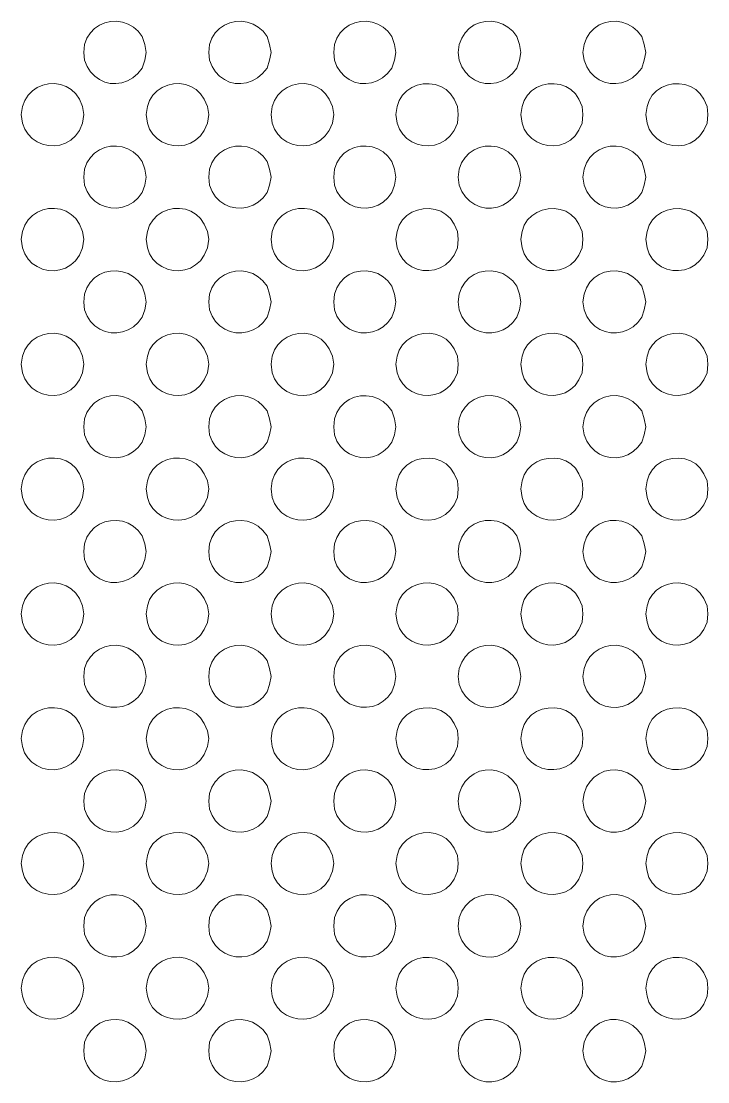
# Model space of a CAD drawing. Extents: x 0 to 243, y -13 to 276.
# Drawn here: x 184.38 to 211.61, y 152.04 to 194.14 of the extents above; entities that cross this region are included whole.
import ezdxf

# ---------------------------------------------------------------- set-up
doc = ezdxf.new("R2010")
doc.units = 0
doc.layers.add('GEOMETRY', color=7, linetype='Continuous')

msp = doc.modelspace()

# ---------------------------------------------------------------- linework, layer by layer
at = {"layer": 'GEOMETRY', "lineweight": 13}
for points in [[(189.332, 192.903), (189.279, 193.217), (189.174, 193.53), (189.014, 193.74), (188.825, 193.906), (188.615, 194.027), (188.39, 194.104), (188.157, 194.139), (187.924, 194.131), (187.696, 194.08), (187.482, 193.988), (187.287, 193.856), (187.12, 193.682), (186.986, 193.469), (186.893, 193.217), (186.867, 192.903), (186.893, 192.588), (186.992, 192.339), (187.127, 192.128), (187.292, 191.955), (187.481, 191.82), (187.689, 191.726), (187.909, 191.673), (188.136, 191.662), (188.364, 191.694), (188.588, 191.77), (188.801, 191.891), (188.998, 192.059), (189.174, 192.274), (189.279, 192.588), (189.332, 192.903)], [(194.287, 192.902), (194.233, 193.216), (194.129, 193.529), (193.97, 193.739), (193.782, 193.905), (193.572, 194.026), (193.347, 194.104), (193.113, 194.139), (192.879, 194.13), (192.651, 194.08), (192.436, 193.988), (192.241, 193.855), (192.074, 193.682), (191.94, 193.468), (191.848, 193.216), (191.822, 192.902), (191.848, 192.588), (191.948, 192.339), (192.083, 192.128), (192.248, 191.955), (192.436, 191.82), (192.643, 191.726), (192.863, 191.672), (193.09, 191.661), (193.318, 191.693), (193.541, 191.769), (193.755, 191.89), (193.952, 192.058), (194.129, 192.273), (194.233, 192.588), (194.287, 192.902)], [(199.241, 192.902), (199.187, 193.216), (199.083, 193.529), (198.924, 193.739), (198.735, 193.905), (198.525, 194.026), (198.3, 194.104), (198.067, 194.139), (197.833, 194.13), (197.606, 194.08), (197.391, 193.988), (197.196, 193.855), (197.029, 193.682), (196.895, 193.468), (196.803, 193.216), (196.776, 192.902), (196.803, 192.588), (196.902, 192.339), (197.037, 192.128), (197.202, 191.954), (197.391, 191.82), (197.598, 191.726), (197.818, 191.672), (198.044, 191.661), (198.272, 191.693), (198.496, 191.769), (198.709, 191.89), (198.907, 192.058), (199.083, 192.273), (199.187, 192.588), (199.241, 192.902)], [(204.196, 192.903), (204.142, 193.216), (204.038, 193.53), (203.877, 193.74), (203.688, 193.906), (203.477, 194.028), (203.253, 194.106), (203.02, 194.14), (202.788, 194.132), (202.561, 194.082), (202.347, 193.99), (202.153, 193.857), (201.985, 193.683), (201.851, 193.469), (201.757, 193.216), (201.705, 192.903), (201.757, 192.588), (201.861, 192.334), (201.999, 192.12), (202.166, 191.946), (202.356, 191.812), (202.564, 191.72), (202.783, 191.669), (203.01, 191.661), (203.236, 191.695), (203.458, 191.773), (203.67, 191.895), (203.865, 192.061), (204.038, 192.273), (204.142, 192.588), (204.196, 192.903)], [(209.15, 192.903), (209.097, 193.216), (208.993, 193.53), (208.832, 193.74), (208.642, 193.906), (208.432, 194.028), (208.207, 194.106), (207.975, 194.14), (207.743, 194.132), (207.516, 194.082), (207.302, 193.99), (207.108, 193.857), (206.941, 193.683), (206.806, 193.469), (206.712, 193.216), (206.66, 192.903), (206.712, 192.588), (206.815, 192.334), (206.953, 192.12), (207.12, 191.946), (207.31, 191.812), (207.518, 191.72), (207.737, 191.669), (207.964, 191.661), (208.19, 191.695), (208.412, 191.773), (208.624, 191.895), (208.819, 192.062), (208.993, 192.274), (209.097, 192.588), (209.15, 192.903)], [(186.867, 190.437), (186.814, 190.751), (186.683, 191.041), (186.54, 191.257), (186.362, 191.427), (186.158, 191.55), (185.935, 191.628), (185.701, 191.663), (185.465, 191.654), (185.233, 191.603), (185.015, 191.511), (184.818, 191.378), (184.649, 191.207), (184.517, 190.998), (184.429, 190.751), (184.377, 190.437), (184.429, 190.097), (184.517, 189.858), (184.648, 189.653), (184.813, 189.483), (185.006, 189.351), (185.22, 189.257), (185.446, 189.203), (185.679, 189.19), (185.911, 189.221), (186.134, 189.297), (186.342, 189.419), (186.528, 189.589), (186.683, 189.808), (186.814, 190.097), (186.867, 190.437)], [(191.822, 190.437), (191.768, 190.751), (191.638, 191.041), (191.494, 191.257), (191.316, 191.427), (191.112, 191.55), (190.889, 191.628), (190.655, 191.663), (190.419, 191.654), (190.188, 191.603), (189.97, 191.511), (189.772, 191.378), (189.604, 191.207), (189.472, 190.998), (189.384, 190.751), (189.332, 190.437), (189.384, 190.097), (189.472, 189.858), (189.602, 189.653), (189.768, 189.484), (189.961, 189.351), (190.174, 189.257), (190.401, 189.203), (190.634, 189.191), (190.866, 189.222), (191.089, 189.297), (191.297, 189.419), (191.483, 189.589), (191.638, 189.808), (191.768, 190.097), (191.822, 190.437)], [(196.776, 190.437), (196.723, 190.751), (196.592, 191.041), (196.449, 191.257), (196.271, 191.426), (196.067, 191.55), (195.844, 191.628), (195.611, 191.662), (195.374, 191.654), (195.143, 191.603), (194.924, 191.511), (194.726, 191.379), (194.558, 191.207), (194.426, 190.998), (194.338, 190.751), (194.287, 190.437), (194.338, 190.097), (194.426, 189.858), (194.557, 189.653), (194.722, 189.484), (194.915, 189.351), (195.129, 189.257), (195.356, 189.203), (195.589, 189.191), (195.821, 189.222), (196.045, 189.298), (196.252, 189.419), (196.437, 189.589), (196.592, 189.808), (196.723, 190.097), (196.776, 190.437)], [(201.705, 190.438), (201.679, 190.751), (201.548, 191.041), (201.407, 191.257), (201.229, 191.425), (201.024, 191.548), (200.8, 191.625), (200.564, 191.659), (200.325, 191.65), (200.091, 191.598), (199.871, 191.506), (199.673, 191.374), (199.505, 191.204), (199.375, 190.996), (199.293, 190.751), (199.241, 190.438), (199.293, 190.097), (199.381, 189.856), (199.511, 189.651), (199.677, 189.482), (199.871, 189.35), (200.085, 189.257), (200.312, 189.204), (200.546, 189.193), (200.778, 189.224), (201.001, 189.3), (201.209, 189.422), (201.394, 189.591), (201.548, 189.808), (201.679, 190.097), (201.705, 190.438)], [(206.66, 190.438), (206.634, 190.751), (206.502, 191.041), (206.362, 191.257), (206.185, 191.425), (205.98, 191.548), (205.756, 191.625), (205.519, 191.658), (205.28, 191.649), (205.046, 191.597), (204.825, 191.505), (204.627, 191.373), (204.459, 191.203), (204.33, 190.995), (204.248, 190.751), (204.196, 190.438), (204.248, 190.098), (204.336, 189.857), (204.467, 189.652), (204.632, 189.482), (204.826, 189.35), (205.04, 189.257), (205.268, 189.204), (205.501, 189.193), (205.733, 189.225), (205.957, 189.301), (206.164, 189.423), (206.348, 189.591), (206.502, 189.809), (206.634, 190.098), (206.66, 190.438)], [(211.614, 190.438), (211.588, 190.751), (211.457, 191.041), (211.316, 191.257), (211.139, 191.425), (210.934, 191.548), (210.709, 191.625), (210.473, 191.659), (210.234, 191.649), (210.001, 191.598), (209.78, 191.506), (209.582, 191.374), (209.414, 191.203), (209.285, 190.995), (209.203, 190.751), (209.15, 190.438), (209.203, 190.098), (209.292, 189.857), (209.423, 189.651), (209.589, 189.481), (209.782, 189.35), (209.996, 189.257), (210.223, 189.204), (210.456, 189.193), (210.688, 189.225), (210.911, 189.301), (211.119, 189.423), (211.303, 189.592), (211.457, 189.809), (211.588, 190.098), (211.614, 190.438)], [(189.332, 187.947), (189.279, 188.261), (189.174, 188.576), (189.012, 188.787), (188.823, 188.953), (188.612, 189.074), (188.387, 189.151), (188.154, 189.185), (187.921, 189.176), (187.694, 189.126), (187.48, 189.033), (187.286, 188.9), (187.119, 188.727), (186.986, 188.514), (186.893, 188.261), (186.867, 187.947), (186.893, 187.633), (186.992, 187.383), (187.13, 187.172), (187.3, 187.001), (187.496, 186.869), (187.71, 186.779), (187.936, 186.73), (188.168, 186.723), (188.398, 186.759), (188.62, 186.838), (188.828, 186.962), (189.015, 187.13), (189.174, 187.343), (189.279, 187.633), (189.332, 187.947)], [(194.287, 187.947), (194.233, 188.261), (194.129, 188.576), (193.969, 188.787), (193.781, 188.952), (193.57, 189.073), (193.345, 189.15), (193.112, 189.184), (192.878, 189.176), (192.65, 189.125), (192.436, 189.033), (192.241, 188.9), (192.074, 188.727), (191.94, 188.513), (191.848, 188.261), (191.822, 187.947), (191.848, 187.632), (191.948, 187.382), (192.086, 187.171), (192.257, 186.999), (192.452, 186.867), (192.666, 186.777), (192.892, 186.728), (193.124, 186.721), (193.354, 186.758), (193.576, 186.837), (193.783, 186.961), (193.97, 187.13), (194.129, 187.345), (194.233, 187.632), (194.287, 187.947)], [(199.241, 187.947), (199.187, 188.26), (199.083, 188.576), (198.923, 188.787), (198.735, 188.952), (198.525, 189.073), (198.299, 189.151), (198.066, 189.185), (197.832, 189.176), (197.604, 189.126), (197.39, 189.034), (197.195, 188.901), (197.028, 188.727), (196.895, 188.513), (196.803, 188.26), (196.776, 187.947), (196.803, 187.632), (196.903, 187.382), (197.041, 187.171), (197.212, 186.999), (197.407, 186.868), (197.621, 186.777), (197.847, 186.728), (198.079, 186.722), (198.309, 186.758), (198.531, 186.838), (198.738, 186.962), (198.925, 187.13), (199.083, 187.344), (199.187, 187.632), (199.241, 187.947)], [(204.196, 187.947), (204.142, 188.26), (204.038, 188.576), (203.878, 188.787), (203.689, 188.952), (203.479, 189.074), (203.254, 189.151), (203.021, 189.186), (202.787, 189.177), (202.559, 189.127), (202.345, 189.035), (202.15, 188.902), (201.983, 188.728), (201.85, 188.514), (201.757, 188.26), (201.705, 187.947), (201.757, 187.632), (201.862, 187.377), (202.003, 187.163), (202.176, 186.99), (202.372, 186.86), (202.585, 186.771), (202.81, 186.724), (203.04, 186.72), (203.269, 186.759), (203.489, 186.84), (203.695, 186.965), (203.88, 187.133), (204.038, 187.344), (204.142, 187.632), (204.196, 187.947)], [(209.15, 187.947), (209.097, 188.26), (208.993, 188.576), (208.833, 188.787), (208.644, 188.952), (208.433, 189.074), (208.208, 189.151), (207.975, 189.186), (207.741, 189.178), (207.514, 189.128), (207.299, 189.036), (207.105, 188.902), (206.938, 188.728), (206.804, 188.514), (206.712, 188.26), (206.66, 187.947), (206.712, 187.632), (206.816, 187.378), (206.958, 187.164), (207.13, 186.992), (207.325, 186.861), (207.539, 186.772), (207.764, 186.725), (207.994, 186.721), (208.222, 186.759), (208.443, 186.84), (208.649, 186.965), (208.835, 187.133), (208.993, 187.344), (209.097, 187.632), (209.15, 187.947)], [(186.867, 185.484), (186.814, 185.798), (186.683, 186.086), (186.539, 186.303), (186.361, 186.472), (186.156, 186.596), (185.934, 186.674), (185.701, 186.709), (185.465, 186.7), (185.234, 186.649), (185.016, 186.557), (184.819, 186.425), (184.65, 186.254), (184.517, 186.044), (184.429, 185.798), (184.377, 185.484), (184.429, 185.142), (184.517, 184.903), (184.648, 184.698), (184.813, 184.528), (185.006, 184.396), (185.22, 184.302), (185.446, 184.248), (185.679, 184.236), (185.911, 184.267), (186.134, 184.342), (186.342, 184.464), (186.528, 184.634), (186.683, 184.853), (186.814, 185.142), (186.867, 185.484)], [(191.822, 185.484), (191.768, 185.798), (191.638, 186.086), (191.494, 186.303), (191.315, 186.472), (191.111, 186.596), (190.889, 186.674), (190.656, 186.709), (190.42, 186.7), (190.189, 186.649), (189.971, 186.557), (189.774, 186.425), (189.605, 186.254), (189.472, 186.044), (189.384, 185.798), (189.332, 185.484), (189.384, 185.142), (189.472, 184.903), (189.602, 184.698), (189.768, 184.528), (189.961, 184.396), (190.174, 184.302), (190.401, 184.248), (190.634, 184.236), (190.866, 184.267), (191.089, 184.342), (191.297, 184.464), (191.483, 184.634), (191.638, 184.853), (191.768, 185.142), (191.822, 185.484)], [(196.776, 185.483), (196.723, 185.798), (196.592, 186.086), (196.448, 186.302), (196.271, 186.472), (196.067, 186.596), (195.844, 186.674), (195.611, 186.709), (195.375, 186.7), (195.144, 186.65), (194.926, 186.558), (194.728, 186.426), (194.559, 186.254), (194.427, 186.045), (194.338, 185.798), (194.287, 185.483), (194.338, 185.142), (194.426, 184.903), (194.557, 184.698), (194.722, 184.529), (194.915, 184.396), (195.129, 184.302), (195.356, 184.248), (195.589, 184.236), (195.821, 184.267), (196.045, 184.343), (196.252, 184.464), (196.437, 184.634), (196.592, 184.853), (196.723, 185.142), (196.776, 185.483)], [(201.705, 185.483), (201.679, 185.798), (201.548, 186.086), (201.405, 186.302), (201.228, 186.471), (201.023, 186.593), (200.798, 186.671), (200.563, 186.705), (200.325, 186.696), (200.093, 186.645), (199.873, 186.553), (199.676, 186.421), (199.508, 186.251), (199.377, 186.042), (199.293, 185.798), (199.241, 185.483), (199.293, 185.143), (199.381, 184.902), (199.511, 184.696), (199.677, 184.527), (199.871, 184.395), (200.085, 184.302), (200.312, 184.249), (200.546, 184.238), (200.778, 184.27), (201.001, 184.346), (201.209, 184.467), (201.394, 184.636), (201.548, 184.854), (201.679, 185.143), (201.705, 185.483)], [(206.66, 185.483), (206.634, 185.798), (206.502, 186.086), (206.362, 186.301), (206.185, 186.47), (205.98, 186.593), (205.756, 186.67), (205.52, 186.704), (205.28, 186.694), (205.046, 186.643), (204.826, 186.551), (204.628, 186.42), (204.459, 186.25), (204.33, 186.042), (204.248, 185.798), (204.196, 185.483), (204.248, 185.143), (204.336, 184.902), (204.467, 184.697), (204.632, 184.527), (204.826, 184.395), (205.04, 184.302), (205.268, 184.25), (205.501, 184.239), (205.733, 184.27), (205.957, 184.346), (206.164, 184.468), (206.348, 184.637), (206.502, 184.854), (206.634, 185.143), (206.66, 185.483)], [(211.614, 185.483), (211.588, 185.798), (211.457, 186.086), (211.316, 186.302), (211.139, 186.47), (210.935, 186.593), (210.71, 186.67), (210.474, 186.704), (210.235, 186.695), (210.002, 186.644), (209.782, 186.552), (209.583, 186.42), (209.415, 186.25), (209.286, 186.042), (209.203, 185.798), (209.15, 185.483), (209.203, 185.143), (209.292, 184.902), (209.423, 184.696), (209.589, 184.526), (209.782, 184.395), (209.996, 184.302), (210.223, 184.249), (210.456, 184.238), (210.688, 184.27), (210.911, 184.347), (211.119, 184.468), (211.303, 184.637), (211.457, 184.854), (211.588, 185.143), (211.614, 185.483)], [(189.332, 182.992), (189.279, 183.308), (189.174, 183.623), (189.014, 183.833), (188.825, 183.998), (188.614, 184.119), (188.389, 184.196), (188.156, 184.23), (187.922, 184.222), (187.695, 184.171), (187.48, 184.079), (187.286, 183.947), (187.118, 183.773), (186.985, 183.56), (186.893, 183.308), (186.867, 182.992), (186.893, 182.678), (186.993, 182.428), (187.131, 182.216), (187.302, 182.045), (187.498, 181.913), (187.712, 181.823), (187.939, 181.774), (188.17, 181.768), (188.401, 181.804), (188.623, 181.884), (188.83, 182.008), (189.016, 182.177), (189.174, 182.39), (189.279, 182.678), (189.332, 182.992)], [(194.287, 182.994), (194.233, 183.307), (194.129, 183.623), (193.968, 183.833), (193.78, 183.998), (193.569, 184.118), (193.344, 184.195), (193.111, 184.229), (192.877, 184.221), (192.65, 184.17), (192.435, 184.078), (192.241, 183.945), (192.074, 183.772), (191.94, 183.559), (191.848, 183.307), (191.822, 182.994), (191.848, 182.679), (191.947, 182.428), (192.085, 182.217), (192.256, 182.045), (192.451, 181.913), (192.666, 181.823), (192.892, 181.774), (193.124, 181.767), (193.355, 181.803), (193.577, 181.883), (193.785, 182.007), (193.971, 182.176), (194.129, 182.39), (194.233, 182.679), (194.287, 182.994)], [(199.241, 182.994), (199.187, 183.307), (199.083, 183.623), (198.923, 183.833), (198.735, 183.998), (198.524, 184.118), (198.299, 184.195), (198.066, 184.229), (197.832, 184.221), (197.605, 184.171), (197.39, 184.079), (197.196, 183.946), (197.028, 183.773), (196.895, 183.56), (196.803, 183.307), (196.776, 182.994), (196.803, 182.679), (196.902, 182.428), (197.04, 182.216), (197.21, 182.044), (197.406, 181.913), (197.62, 181.822), (197.847, 181.774), (198.079, 181.767), (198.309, 181.804), (198.531, 181.883), (198.739, 182.007), (198.925, 182.176), (199.083, 182.39), (199.187, 182.679), (199.241, 182.994)], [(204.196, 182.994), (204.142, 183.307), (204.038, 183.623), (203.877, 183.833), (203.688, 183.998), (203.477, 184.119), (203.252, 184.197), (203.02, 184.231), (202.786, 184.223), (202.559, 184.173), (202.345, 184.081), (202.151, 183.948), (201.984, 183.775), (201.85, 183.561), (201.757, 183.307), (201.705, 182.994), (201.757, 182.679), (201.861, 182.423), (202.002, 182.209), (202.175, 182.036), (202.371, 181.905), (202.586, 181.816), (202.812, 181.77), (203.042, 181.766), (203.271, 181.805), (203.492, 181.887), (203.697, 182.011), (203.882, 182.179), (204.038, 182.39), (204.142, 182.679), (204.196, 182.994)], [(209.15, 182.994), (209.097, 183.307), (208.993, 183.623), (208.832, 183.833), (208.643, 183.998), (208.432, 184.119), (208.207, 184.197), (207.974, 184.231), (207.741, 184.223), (207.514, 184.173), (207.3, 184.081), (207.106, 183.948), (206.939, 183.775), (206.805, 183.561), (206.712, 183.307), (206.66, 182.994), (206.712, 182.677), (206.816, 182.422), (206.957, 182.208), (207.13, 182.036), (207.326, 181.905), (207.541, 181.817), (207.766, 181.77), (207.997, 181.767), (208.226, 181.805), (208.446, 181.887), (208.652, 182.011), (208.836, 182.179), (208.993, 182.39), (209.097, 182.677), (209.15, 182.994)], [(186.867, 180.529), (186.814, 180.843), (186.683, 181.133), (186.538, 181.35), (186.36, 181.519), (186.155, 181.642), (185.932, 181.72), (185.698, 181.753), (185.461, 181.744), (185.23, 181.692), (185.012, 181.6), (184.815, 181.468), (184.647, 181.297), (184.516, 181.088), (184.429, 180.843), (184.377, 180.529), (184.429, 180.187), (184.518, 179.948), (184.649, 179.743), (184.815, 179.574), (185.008, 179.441), (185.221, 179.347), (185.447, 179.293), (185.679, 179.281), (185.911, 179.312), (186.134, 179.388), (186.342, 179.51), (186.527, 179.68), (186.683, 179.9), (186.814, 180.187), (186.867, 180.529)], [(191.822, 180.529), (191.768, 180.842), (191.638, 181.132), (191.493, 181.349), (191.315, 181.519), (191.11, 181.642), (190.887, 181.72), (190.653, 181.753), (190.416, 181.744), (190.185, 181.692), (189.967, 181.6), (189.77, 181.468), (189.602, 181.297), (189.471, 181.088), (189.384, 180.842), (189.332, 180.529), (189.384, 180.186), (189.473, 179.948), (189.604, 179.743), (189.77, 179.574), (189.963, 179.441), (190.176, 179.347), (190.402, 179.293), (190.634, 179.281), (190.866, 179.312), (191.089, 179.388), (191.297, 179.51), (191.482, 179.68), (191.638, 179.899), (191.768, 180.186), (191.822, 180.529)], [(196.776, 180.529), (196.723, 180.842), (196.592, 181.132), (196.448, 181.349), (196.27, 181.519), (196.065, 181.642), (195.842, 181.72), (195.608, 181.753), (195.371, 181.743), (195.14, 181.692), (194.921, 181.599), (194.724, 181.467), (194.556, 181.296), (194.425, 181.088), (194.338, 180.842), (194.287, 180.529), (194.338, 180.186), (194.427, 179.947), (194.558, 179.742), (194.724, 179.573), (194.917, 179.44), (195.131, 179.346), (195.357, 179.293), (195.59, 179.281), (195.822, 179.312), (196.045, 179.388), (196.252, 179.51), (196.437, 179.681), (196.592, 179.9), (196.723, 180.186), (196.776, 180.529)], [(201.705, 180.529), (201.679, 180.842), (201.548, 181.132), (201.407, 181.348), (201.229, 181.517), (201.024, 181.639), (200.8, 181.717), (200.564, 181.75), (200.325, 181.741), (200.092, 181.69), (199.872, 181.598), (199.674, 181.466), (199.506, 181.295), (199.376, 181.087), (199.293, 180.842), (199.241, 180.529), (199.293, 180.187), (199.382, 179.946), (199.513, 179.74), (199.679, 179.571), (199.873, 179.439), (200.087, 179.346), (200.315, 179.293), (200.548, 179.282), (200.78, 179.315), (201.003, 179.391), (201.211, 179.514), (201.395, 179.683), (201.548, 179.9), (201.679, 180.187), (201.705, 180.529)], [(206.66, 180.529), (206.634, 180.842), (206.502, 181.13), (206.362, 181.347), (206.186, 181.516), (205.981, 181.638), (205.757, 181.716), (205.52, 181.75), (205.281, 181.74), (205.047, 181.689), (204.826, 181.597), (204.628, 181.465), (204.46, 181.295), (204.33, 181.087), (204.248, 180.842), (204.196, 180.529), (204.248, 180.187), (204.336, 179.946), (204.468, 179.74), (204.634, 179.571), (204.828, 179.439), (205.042, 179.346), (205.27, 179.294), (205.504, 179.283), (205.736, 179.316), (205.959, 179.392), (206.166, 179.514), (206.349, 179.683), (206.502, 179.9), (206.634, 180.187), (206.66, 180.529)], [(211.614, 180.529), (211.588, 180.843), (211.457, 181.13), (211.317, 181.347), (211.14, 181.516), (210.935, 181.639), (210.711, 181.716), (210.474, 181.75), (210.235, 181.741), (210.002, 181.69), (209.781, 181.598), (209.583, 181.466), (209.415, 181.296), (209.285, 181.088), (209.203, 180.843), (209.15, 180.529), (209.203, 180.187), (209.292, 179.946), (209.424, 179.74), (209.59, 179.57), (209.784, 179.438), (209.998, 179.346), (210.226, 179.294), (210.459, 179.283), (210.69, 179.316), (210.913, 179.392), (211.12, 179.514), (211.304, 179.683), (211.457, 179.9), (211.588, 180.187), (211.614, 180.529)], [(189.332, 178.039), (189.279, 178.353), (189.174, 178.667), (189.014, 178.877), (188.825, 179.043), (188.615, 179.164), (188.39, 179.241), (188.157, 179.275), (187.923, 179.267), (187.695, 179.217), (187.481, 179.125), (187.286, 178.992), (187.119, 178.819), (186.985, 178.606), (186.893, 178.353), (186.867, 178.039), (186.893, 177.725), (186.993, 177.474), (187.131, 177.262), (187.302, 177.09), (187.497, 176.959), (187.711, 176.868), (187.937, 176.819), (188.169, 176.812), (188.399, 176.849), (188.621, 176.928), (188.828, 177.052), (189.015, 177.221), (189.174, 177.435), (189.279, 177.725), (189.332, 178.039)], [(194.287, 178.039), (194.233, 178.352), (194.129, 178.667), (193.968, 178.877), (193.779, 179.043), (193.568, 179.164), (193.343, 179.241), (193.111, 179.275), (192.877, 179.267), (192.65, 179.216), (192.436, 179.124), (192.242, 178.991), (192.074, 178.818), (191.941, 178.605), (191.848, 178.352), (191.822, 178.039), (191.848, 177.724), (191.947, 177.474), (192.085, 177.262), (192.256, 177.09), (192.451, 176.959), (192.666, 176.868), (192.892, 176.82), (193.124, 176.813), (193.354, 176.849), (193.577, 176.929), (193.784, 177.053), (193.971, 177.221), (194.129, 177.435), (194.233, 177.724), (194.287, 178.039)], [(199.241, 178.039), (199.187, 178.352), (199.083, 178.667), (198.923, 178.877), (198.735, 179.042), (198.525, 179.163), (198.3, 179.24), (198.067, 179.274), (197.833, 179.266), (197.605, 179.216), (197.391, 179.124), (197.196, 178.991), (197.029, 178.818), (196.895, 178.605), (196.803, 178.352), (196.776, 178.039), (196.803, 177.724), (196.902, 177.474), (197.04, 177.262), (197.21, 177.09), (197.405, 176.959), (197.62, 176.869), (197.846, 176.82), (198.078, 176.813), (198.308, 176.85), (198.531, 176.929), (198.739, 177.053), (198.925, 177.222), (199.083, 177.435), (199.187, 177.724), (199.241, 178.039)], [(204.196, 178.039), (204.142, 178.352), (204.038, 178.667), (203.877, 178.877), (203.689, 179.042), (203.478, 179.164), (203.253, 179.241), (203.021, 179.276), (202.787, 179.268), (202.56, 179.218), (202.346, 179.126), (202.151, 178.993), (201.984, 178.82), (201.85, 178.606), (201.757, 178.352), (201.705, 178.039), (201.757, 177.724), (201.861, 177.468), (202.002, 177.254), (202.175, 177.082), (202.371, 176.951), (202.585, 176.862), (202.811, 176.816), (203.041, 176.812), (203.27, 176.851), (203.49, 176.932), (203.696, 177.057), (203.881, 177.224), (204.038, 177.435), (204.142, 177.724), (204.196, 178.039)], [(209.15, 178.039), (209.097, 178.353), (208.993, 178.667), (208.832, 178.877), (208.643, 179.042), (208.433, 179.164), (208.208, 179.241), (207.975, 179.276), (207.742, 179.268), (207.515, 179.218), (207.301, 179.126), (207.106, 178.994), (206.939, 178.82), (206.805, 178.607), (206.712, 178.353), (206.66, 178.039), (206.712, 177.724), (206.816, 177.469), (206.957, 177.255), (207.129, 177.083), (207.325, 176.952), (207.539, 176.863), (207.764, 176.817), (207.995, 176.812), (208.224, 176.851), (208.444, 176.932), (208.651, 177.056), (208.836, 177.224), (208.993, 177.435), (209.097, 177.724), (209.15, 178.039)], [(186.867, 175.574), (186.814, 175.887), (186.683, 176.177), (186.538, 176.394), (186.36, 176.564), (186.155, 176.687), (185.931, 176.765), (185.698, 176.798), (185.461, 176.789), (185.23, 176.737), (185.012, 176.645), (184.815, 176.513), (184.647, 176.342), (184.516, 176.133), (184.429, 175.887), (184.377, 175.574), (184.429, 175.233), (184.517, 174.994), (184.648, 174.789), (184.813, 174.62), (185.006, 174.487), (185.22, 174.393), (185.447, 174.339), (185.68, 174.327), (185.912, 174.358), (186.135, 174.434), (186.343, 174.556), (186.528, 174.725), (186.683, 174.944), (186.814, 175.233), (186.867, 175.574)], [(191.822, 175.574), (191.768, 175.887), (191.638, 176.177), (191.493, 176.394), (191.314, 176.564), (191.11, 176.687), (190.886, 176.765), (190.652, 176.798), (190.416, 176.789), (190.185, 176.737), (189.967, 176.645), (189.77, 176.513), (189.602, 176.342), (189.471, 176.133), (189.384, 175.887), (189.332, 175.574), (189.384, 175.233), (189.472, 174.994), (189.603, 174.789), (189.768, 174.62), (189.961, 174.487), (190.175, 174.393), (190.402, 174.339), (190.635, 174.327), (190.867, 174.358), (191.09, 174.434), (191.298, 174.556), (191.483, 174.726), (191.638, 174.945), (191.768, 175.233), (191.822, 175.574)], [(196.776, 175.574), (196.723, 175.887), (196.592, 176.177), (196.448, 176.394), (196.269, 176.564), (196.064, 176.687), (195.841, 176.765), (195.607, 176.798), (195.371, 176.789), (195.139, 176.737), (194.921, 176.645), (194.724, 176.513), (194.556, 176.342), (194.425, 176.133), (194.338, 175.887), (194.287, 175.574), (194.338, 175.234), (194.426, 174.995), (194.557, 174.79), (194.722, 174.62), (194.916, 174.487), (195.13, 174.393), (195.357, 174.34), (195.59, 174.328), (195.822, 174.359), (196.045, 174.434), (196.253, 174.557), (196.438, 174.726), (196.592, 174.945), (196.723, 175.234), (196.776, 175.574)], [(201.705, 175.574), (201.679, 175.887), (201.548, 176.177), (201.406, 176.393), (201.229, 176.562), (201.024, 176.684), (200.799, 176.762), (200.563, 176.795), (200.325, 176.786), (200.091, 176.735), (199.871, 176.643), (199.673, 176.511), (199.505, 176.34), (199.376, 176.132), (199.293, 175.887), (199.241, 175.574), (199.293, 175.234), (199.381, 174.994), (199.512, 174.788), (199.677, 174.619), (199.871, 174.487), (200.085, 174.394), (200.313, 174.341), (200.547, 174.33), (200.779, 174.362), (201.002, 174.438), (201.21, 174.56), (201.394, 174.729), (201.548, 174.945), (201.679, 175.234), (201.705, 175.574)], [(206.66, 175.574), (206.634, 175.888), (206.502, 176.177), (206.361, 176.393), (206.184, 176.562), (205.978, 176.684), (205.754, 176.762), (205.518, 176.795), (205.279, 176.786), (205.046, 176.735), (204.826, 176.643), (204.628, 176.511), (204.46, 176.341), (204.33, 176.133), (204.248, 175.888), (204.196, 175.574), (204.248, 175.232), (204.336, 174.992), (204.468, 174.787), (204.634, 174.617), (204.828, 174.486), (205.042, 174.393), (205.27, 174.341), (205.503, 174.33), (205.735, 174.362), (205.958, 174.438), (206.165, 174.56), (206.349, 174.729), (206.502, 174.945), (206.634, 175.232), (206.66, 175.574)], [(211.614, 175.574), (211.588, 175.888), (211.457, 176.178), (211.315, 176.394), (211.137, 176.563), (210.932, 176.685), (210.708, 176.762), (210.472, 176.796), (210.234, 176.786), (210.001, 176.735), (209.781, 176.643), (209.583, 176.511), (209.416, 176.341), (209.286, 176.133), (209.203, 175.888), (209.15, 175.574), (209.203, 175.232), (209.292, 174.992), (209.424, 174.786), (209.59, 174.617), (209.784, 174.485), (209.998, 174.393), (210.225, 174.34), (210.458, 174.33), (210.689, 174.362), (210.912, 174.439), (211.119, 174.56), (211.303, 174.729), (211.457, 174.945), (211.588, 175.232), (211.614, 175.574)], [(189.332, 173.082), (189.279, 173.398), (189.174, 173.712), (189.013, 173.923), (188.824, 174.088), (188.614, 174.209), (188.389, 174.287), (188.156, 174.321), (187.923, 174.312), (187.695, 174.262), (187.481, 174.17), (187.287, 174.037), (187.119, 173.864), (186.986, 173.651), (186.893, 173.398), (186.867, 173.082), (186.893, 172.768), (186.992, 172.518), (187.13, 172.306), (187.3, 172.135), (187.496, 172.003), (187.71, 171.913), (187.937, 171.864), (188.169, 171.857), (188.399, 171.893), (188.622, 171.972), (188.829, 172.096), (189.016, 172.264), (189.174, 172.478), (189.279, 172.768), (189.332, 173.082)], [(194.287, 173.082), (194.233, 173.397), (194.129, 173.712), (193.968, 173.922), (193.779, 174.088), (193.568, 174.209), (193.343, 174.286), (193.111, 174.32), (192.877, 174.312), (192.65, 174.261), (192.436, 174.169), (192.242, 174.036), (192.074, 173.863), (191.941, 173.65), (191.848, 173.397), (191.822, 173.082), (191.848, 172.767), (191.947, 172.517), (192.085, 172.306), (192.255, 172.134), (192.451, 172.003), (192.665, 171.912), (192.892, 171.863), (193.123, 171.857), (193.354, 171.893), (193.576, 171.972), (193.784, 172.096), (193.971, 172.264), (194.129, 172.478), (194.233, 172.767), (194.287, 173.082)], [(199.241, 173.082), (199.187, 173.397), (199.083, 173.712), (198.923, 173.922), (198.734, 174.088), (198.524, 174.209), (198.299, 174.286), (198.067, 174.32), (197.833, 174.312), (197.606, 174.261), (197.391, 174.169), (197.197, 174.036), (197.029, 173.863), (196.896, 173.65), (196.803, 173.397), (196.776, 173.082), (196.803, 172.767), (196.902, 172.517), (197.04, 172.306), (197.21, 172.134), (197.405, 172.003), (197.62, 171.912), (197.846, 171.863), (198.078, 171.857), (198.308, 171.893), (198.531, 171.973), (198.739, 172.096), (198.925, 172.265), (199.083, 172.478), (199.187, 172.767), (199.241, 173.082)], [(204.196, 173.082), (204.142, 173.397), (204.038, 173.712), (203.877, 173.923), (203.687, 174.088), (203.477, 174.21), (203.252, 174.288), (203.02, 174.322), (202.787, 174.315), (202.561, 174.264), (202.347, 174.173), (202.153, 174.039), (201.985, 173.865), (201.851, 173.651), (201.757, 173.397), (201.705, 173.082), (201.757, 172.767), (201.861, 172.511), (202.002, 172.297), (202.175, 172.125), (202.371, 171.994), (202.585, 171.905), (202.811, 171.859), (203.041, 171.855), (203.27, 171.894), (203.49, 171.975), (203.696, 172.1), (203.881, 172.267), (204.038, 172.478), (204.142, 172.767), (204.196, 173.082)], [(209.15, 173.082), (209.097, 173.398), (208.993, 173.712), (208.831, 173.922), (208.642, 174.088), (208.432, 174.209), (208.207, 174.287), (207.975, 174.322), (207.742, 174.314), (207.516, 174.264), (207.302, 174.173), (207.108, 174.04), (206.941, 173.866), (206.806, 173.652), (206.712, 173.398), (206.66, 173.082), (206.712, 172.767), (206.816, 172.512), (206.957, 172.298), (207.129, 172.126), (207.325, 171.995), (207.539, 171.906), (207.764, 171.86), (207.995, 171.855), (208.224, 171.894), (208.444, 171.975), (208.651, 172.099), (208.836, 172.267), (208.993, 172.478), (209.097, 172.767), (209.15, 173.082)], [(186.867, 170.617), (186.814, 170.93), (186.683, 171.22), (186.538, 171.437), (186.36, 171.607), (186.155, 171.73), (185.932, 171.808), (185.698, 171.841), (185.461, 171.832), (185.23, 171.78), (185.012, 171.688), (184.815, 171.555), (184.647, 171.384), (184.516, 171.176), (184.429, 170.93), (184.377, 170.617), (184.429, 170.276), (184.517, 170.037), (184.648, 169.832), (184.813, 169.663), (185.006, 169.53), (185.22, 169.436), (185.447, 169.382), (185.68, 169.37), (185.912, 169.401), (186.135, 169.477), (186.343, 169.599), (186.528, 169.768), (186.683, 169.987), (186.814, 170.276), (186.867, 170.617)], [(191.822, 170.617), (191.768, 170.93), (191.638, 171.22), (191.493, 171.437), (191.315, 171.607), (191.11, 171.73), (190.887, 171.808), (190.653, 171.841), (190.416, 171.832), (190.185, 171.78), (189.967, 171.688), (189.77, 171.555), (189.602, 171.384), (189.471, 171.176), (189.384, 170.93), (189.332, 170.617), (189.384, 170.276), (189.472, 170.037), (189.602, 169.832), (189.768, 169.663), (189.961, 169.53), (190.174, 169.436), (190.401, 169.382), (190.634, 169.37), (190.866, 169.401), (191.09, 169.477), (191.298, 169.599), (191.483, 169.769), (191.638, 169.988), (191.768, 170.276), (191.822, 170.617)], [(196.776, 170.617), (196.723, 170.93), (196.592, 171.22), (196.448, 171.437), (196.27, 171.607), (196.065, 171.73), (195.842, 171.808), (195.608, 171.841), (195.371, 171.832), (195.14, 171.78), (194.921, 171.688), (194.724, 171.555), (194.556, 171.384), (194.425, 171.176), (194.338, 170.93), (194.287, 170.617), (194.338, 170.277), (194.426, 170.038), (194.557, 169.833), (194.722, 169.663), (194.916, 169.53), (195.13, 169.436), (195.357, 169.383), (195.59, 169.37), (195.822, 169.402), (196.045, 169.477), (196.253, 169.599), (196.438, 169.769), (196.592, 169.988), (196.723, 170.277), (196.776, 170.617)], [(201.705, 170.617), (201.679, 170.93), (201.548, 171.22), (201.407, 171.436), (201.229, 171.605), (201.024, 171.727), (200.8, 171.805), (200.564, 171.838), (200.325, 171.829), (200.092, 171.778), (199.872, 171.686), (199.674, 171.554), (199.506, 171.383), (199.376, 171.175), (199.293, 170.93), (199.241, 170.617), (199.293, 170.277), (199.381, 170.037), (199.512, 169.831), (199.677, 169.661), (199.871, 169.53), (200.085, 169.437), (200.313, 169.384), (200.547, 169.373), (200.779, 169.405), (201.002, 169.481), (201.21, 169.603), (201.394, 169.771), (201.548, 169.988), (201.679, 170.277), (201.705, 170.617)], [(206.66, 170.617), (206.634, 170.931), (206.502, 171.221), (206.361, 171.437), (206.184, 171.605), (205.978, 171.728), (205.754, 171.805), (205.518, 171.838), (205.279, 171.829), (205.046, 171.778), (204.826, 171.686), (204.628, 171.554), (204.46, 171.384), (204.33, 171.176), (204.248, 170.931), (204.196, 170.617), (204.248, 170.277), (204.336, 170.037), (204.466, 169.831), (204.632, 169.661), (204.826, 169.53), (205.041, 169.437), (205.268, 169.384), (205.502, 169.373), (205.734, 169.405), (205.958, 169.481), (206.165, 169.603), (206.349, 169.771), (206.502, 169.988), (206.634, 170.277), (206.66, 170.617)], [(211.614, 170.617), (211.588, 170.931), (211.457, 171.221), (211.315, 171.437), (211.137, 171.605), (210.932, 171.728), (210.708, 171.805), (210.472, 171.839), (210.234, 171.829), (210.001, 171.778), (209.781, 171.686), (209.583, 171.554), (209.416, 171.384), (209.286, 171.176), (209.203, 170.931), (209.15, 170.617), (209.203, 170.277), (209.292, 170.036), (209.423, 169.83), (209.589, 169.661), (209.782, 169.529), (209.996, 169.436), (210.224, 169.384), (210.457, 169.373), (210.689, 169.405), (210.912, 169.481), (211.119, 169.603), (211.303, 169.772), (211.457, 169.988), (211.588, 170.277), (211.614, 170.617)], [(189.332, 168.126), (189.279, 168.441), (189.174, 168.755), (189.013, 168.966), (188.824, 169.131), (188.614, 169.253), (188.389, 169.33), (188.156, 169.364), (187.923, 169.356), (187.695, 169.305), (187.481, 169.213), (187.287, 169.08), (187.119, 168.907), (186.986, 168.694), (186.893, 168.441), (186.867, 168.126), (186.893, 167.813), (186.992, 167.563), (187.13, 167.352), (187.3, 167.18), (187.495, 167.049), (187.71, 166.958), (187.936, 166.909), (188.168, 166.902), (188.399, 166.938), (188.622, 167.018), (188.829, 167.141), (189.016, 167.31), (189.174, 167.523), (189.279, 167.813), (189.332, 168.126)], [(194.287, 168.126), (194.233, 168.44), (194.129, 168.755), (193.969, 168.966), (193.78, 169.131), (193.57, 169.252), (193.345, 169.33), (193.112, 169.364), (192.878, 169.356), (192.651, 169.305), (192.437, 169.213), (192.242, 169.08), (192.074, 168.906), (191.941, 168.693), (191.848, 168.44), (191.822, 168.126), (191.848, 167.812), (191.947, 167.562), (192.085, 167.351), (192.255, 167.179), (192.451, 167.048), (192.665, 166.957), (192.892, 166.909), (193.123, 166.902), (193.354, 166.938), (193.576, 167.017), (193.784, 167.141), (193.971, 167.309), (194.129, 167.522), (194.233, 167.812), (194.287, 168.126)], [(199.241, 168.126), (199.187, 168.44), (199.083, 168.755), (198.923, 168.966), (198.735, 169.131), (198.525, 169.252), (198.3, 169.33), (198.067, 169.364), (197.833, 169.356), (197.605, 169.305), (197.391, 169.213), (197.196, 169.08), (197.029, 168.907), (196.895, 168.693), (196.803, 168.44), (196.776, 168.126), (196.803, 167.812), (196.902, 167.562), (197.04, 167.35), (197.21, 167.179), (197.405, 167.047), (197.62, 166.957), (197.846, 166.908), (198.078, 166.902), (198.308, 166.938), (198.531, 167.017), (198.739, 167.141), (198.925, 167.309), (199.083, 167.522), (199.187, 167.812), (199.241, 168.126)], [(204.196, 168.126), (204.142, 168.441), (204.038, 168.755), (203.876, 168.966), (203.687, 169.132), (203.477, 169.253), (203.252, 169.331), (203.02, 169.366), (202.787, 169.358), (202.561, 169.308), (202.347, 169.216), (202.153, 169.083), (201.986, 168.909), (201.851, 168.695), (201.757, 168.441), (201.705, 168.126), (201.757, 167.812), (201.861, 167.557), (202.002, 167.343), (202.174, 167.171), (202.371, 167.04), (202.584, 166.951), (202.81, 166.904), (203.04, 166.9), (203.268, 166.938), (203.489, 167.02), (203.695, 167.144), (203.88, 167.311), (204.038, 167.522), (204.142, 167.812), (204.196, 168.126)], [(209.15, 168.126), (209.097, 168.441), (208.993, 168.755), (208.831, 168.965), (208.642, 169.131), (208.432, 169.252), (208.207, 169.33), (207.975, 169.365), (207.742, 169.357), (207.516, 169.307), (207.302, 169.215), (207.108, 169.083), (206.941, 168.909), (206.806, 168.695), (206.712, 168.441), (206.66, 168.126), (206.712, 167.813), (206.816, 167.558), (206.957, 167.344), (207.128, 167.172), (207.324, 167.041), (207.538, 166.952), (207.763, 166.905), (207.993, 166.9), (208.222, 166.938), (208.443, 167.02), (208.649, 167.144), (208.835, 167.312), (208.993, 167.523), (209.097, 167.813), (209.15, 168.126)], [(186.867, 165.662), (186.814, 165.977), (186.683, 166.265), (186.539, 166.482), (186.361, 166.652), (186.156, 166.775), (185.933, 166.853), (185.699, 166.887), (185.463, 166.877), (185.232, 166.826), (185.013, 166.734), (184.816, 166.602), (184.648, 166.431), (184.516, 166.222), (184.429, 165.977), (184.377, 165.662), (184.429, 165.347), (184.507, 165.101), (184.633, 164.891), (184.798, 164.719), (184.994, 164.586), (185.213, 164.491), (185.446, 164.438), (185.685, 164.427), (185.922, 164.458), (186.148, 164.533), (186.356, 164.653), (186.537, 164.82), (186.683, 165.033), (186.814, 165.347), (186.867, 165.662)], [(191.822, 165.662), (191.768, 165.975), (191.638, 166.265), (191.494, 166.482), (191.315, 166.652), (191.11, 166.775), (190.887, 166.853), (190.653, 166.887), (190.416, 166.878), (190.185, 166.826), (189.967, 166.734), (189.77, 166.601), (189.601, 166.43), (189.47, 166.221), (189.384, 165.975), (189.332, 165.662), (189.384, 165.347), (189.462, 165.101), (189.588, 164.891), (189.753, 164.719), (189.949, 164.586), (190.168, 164.491), (190.401, 164.438), (190.64, 164.427), (190.877, 164.458), (191.103, 164.533), (191.311, 164.653), (191.492, 164.82), (191.638, 165.033), (191.768, 165.347), (191.822, 165.662)], [(196.776, 165.662), (196.723, 165.975), (196.592, 166.265), (196.448, 166.483), (196.27, 166.652), (196.065, 166.775), (195.842, 166.853), (195.608, 166.887), (195.371, 166.878), (195.139, 166.826), (194.921, 166.733), (194.724, 166.601), (194.555, 166.43), (194.424, 166.221), (194.338, 165.975), (194.287, 165.662), (194.338, 165.347), (194.416, 165.101), (194.542, 164.891), (194.707, 164.719), (194.903, 164.586), (195.122, 164.491), (195.355, 164.438), (195.595, 164.427), (195.832, 164.458), (196.058, 164.533), (196.266, 164.653), (196.447, 164.82), (196.592, 165.033), (196.723, 165.347), (196.776, 165.662)], [(201.705, 165.662), (201.679, 165.976), (201.548, 166.265), (201.407, 166.481), (201.231, 166.65), (201.025, 166.772), (200.8, 166.85), (200.564, 166.883), (200.325, 166.874), (200.091, 166.823), (199.87, 166.731), (199.672, 166.599), (199.504, 166.429), (199.375, 166.221), (199.293, 165.976), (199.241, 165.662), (199.293, 165.347), (199.37, 165.101), (199.496, 164.891), (199.661, 164.719), (199.857, 164.586), (200.076, 164.492), (200.31, 164.44), (200.549, 164.429), (200.787, 164.46), (201.014, 164.536), (201.222, 164.656), (201.403, 164.821), (201.548, 165.033), (201.679, 165.347), (201.705, 165.662)], [(206.66, 165.662), (206.634, 165.976), (206.502, 166.266), (206.362, 166.482), (206.185, 166.651), (205.98, 166.773), (205.755, 166.85), (205.519, 166.884), (205.28, 166.874), (205.045, 166.823), (204.825, 166.73), (204.626, 166.599), (204.459, 166.428), (204.329, 166.221), (204.248, 165.976), (204.196, 165.662), (204.248, 165.348), (204.325, 165.102), (204.45, 164.892), (204.615, 164.719), (204.812, 164.586), (205.031, 164.493), (205.265, 164.44), (205.504, 164.429), (205.742, 164.46), (205.969, 164.536), (206.177, 164.656), (206.357, 164.821), (206.502, 165.033), (206.634, 165.348), (206.66, 165.662)], [(211.614, 165.662), (211.588, 165.976), (211.457, 166.266), (211.316, 166.482), (211.139, 166.65), (210.934, 166.773), (210.709, 166.85), (210.473, 166.883), (210.234, 166.874), (210, 166.823), (209.78, 166.731), (209.582, 166.599), (209.414, 166.429), (209.285, 166.221), (209.203, 165.976), (209.15, 165.662), (209.203, 165.348), (209.281, 165.101), (209.407, 164.891), (209.572, 164.719), (209.768, 164.586), (209.986, 164.492), (210.22, 164.439), (210.459, 164.428), (210.696, 164.46), (210.923, 164.536), (211.131, 164.656), (211.311, 164.821), (211.457, 165.033), (211.588, 165.348), (211.614, 165.662)], [(189.332, 163.171), (189.279, 163.486), (189.174, 163.801), (189.006, 164.018), (188.813, 164.187), (188.601, 164.31), (188.376, 164.388), (188.145, 164.421), (187.915, 164.41), (187.691, 164.357), (187.48, 164.263), (187.288, 164.127), (187.122, 163.952), (186.988, 163.738), (186.893, 163.486), (186.867, 163.171), (186.893, 162.858), (186.993, 162.608), (187.131, 162.396), (187.301, 162.225), (187.497, 162.093), (187.712, 162.003), (187.938, 161.954), (188.17, 161.947), (188.4, 161.983), (188.622, 162.063), (188.83, 162.187), (189.016, 162.356), (189.174, 162.57), (189.279, 162.858), (189.332, 163.171)], [(194.287, 163.171), (194.233, 163.485), (194.129, 163.802), (193.96, 164.018), (193.766, 164.187), (193.554, 164.31), (193.329, 164.387), (193.098, 164.42), (192.867, 164.409), (192.643, 164.356), (192.433, 164.261), (192.241, 164.125), (192.076, 163.95), (191.942, 163.737), (191.848, 163.485), (191.822, 163.171), (191.848, 162.857), (191.948, 162.607), (192.086, 162.395), (192.257, 162.224), (192.453, 162.092), (192.667, 162.002), (192.893, 161.953), (193.125, 161.947), (193.355, 161.983), (193.577, 162.063), (193.784, 162.187), (193.971, 162.355), (194.129, 162.569), (194.233, 162.857), (194.287, 163.171)], [(199.241, 163.171), (199.187, 163.485), (199.083, 163.802), (198.915, 164.018), (198.721, 164.187), (198.509, 164.309), (198.284, 164.387), (198.053, 164.42), (197.823, 164.409), (197.599, 164.356), (197.388, 164.261), (197.196, 164.126), (197.031, 163.951), (196.897, 163.737), (196.803, 163.485), (196.776, 163.171), (196.803, 162.857), (196.903, 162.606), (197.042, 162.395), (197.212, 162.223), (197.408, 162.092), (197.622, 162.002), (197.848, 161.953), (198.08, 161.947), (198.31, 161.983), (198.532, 162.063), (198.739, 162.187), (198.925, 162.356), (199.083, 162.569), (199.187, 162.857), (199.241, 163.171)], [(204.196, 163.171), (204.142, 163.486), (204.038, 163.802), (203.872, 164.016), (203.68, 164.184), (203.469, 164.307), (203.245, 164.386), (203.015, 164.421), (202.784, 164.412), (202.56, 164.361), (202.349, 164.268), (202.156, 164.133), (201.989, 163.957), (201.854, 163.742), (201.757, 163.486), (201.705, 163.171), (201.757, 162.857), (201.862, 162.601), (202.003, 162.387), (202.176, 162.215), (202.373, 162.084), (202.587, 161.996), (202.813, 161.95), (203.043, 161.946), (203.272, 161.985), (203.492, 162.067), (203.697, 162.191), (203.882, 162.359), (204.038, 162.57), (204.142, 162.857), (204.196, 163.171)], [(209.15, 163.171), (209.097, 163.486), (208.993, 163.802), (208.826, 164.016), (208.634, 164.184), (208.423, 164.307), (208.199, 164.386), (207.969, 164.421), (207.739, 164.412), (207.515, 164.361), (207.303, 164.268), (207.111, 164.133), (206.944, 163.957), (206.809, 163.742), (206.712, 163.486), (206.66, 163.171), (206.712, 162.858), (206.816, 162.603), (206.958, 162.389), (207.13, 162.216), (207.326, 162.085), (207.54, 161.996), (207.766, 161.95), (207.996, 161.946), (208.224, 161.984), (208.445, 162.066), (208.651, 162.191), (208.836, 162.359), (208.993, 162.57), (209.097, 162.858), (209.15, 163.171)], [(186.867, 160.708), (186.814, 161.022), (186.683, 161.31), (186.539, 161.528), (186.362, 161.698), (186.157, 161.821), (185.934, 161.9), (185.7, 161.933), (185.463, 161.924), (185.231, 161.873), (185.013, 161.78), (184.815, 161.648), (184.647, 161.477), (184.516, 161.268), (184.429, 161.022), (184.377, 160.708), (184.429, 160.394), (184.507, 160.147), (184.633, 159.937), (184.798, 159.764), (184.994, 159.63), (185.213, 159.536), (185.446, 159.482), (185.685, 159.471), (185.923, 159.502), (186.149, 159.578), (186.357, 159.699), (186.538, 159.866), (186.683, 160.08), (186.814, 160.394), (186.867, 160.708)], [(191.822, 160.708), (191.768, 161.022), (191.638, 161.31), (191.494, 161.528), (191.316, 161.698), (191.111, 161.822), (190.888, 161.9), (190.654, 161.934), (190.418, 161.925), (190.186, 161.873), (189.968, 161.781), (189.77, 161.648), (189.602, 161.477), (189.47, 161.268), (189.384, 161.022), (189.332, 160.708), (189.384, 160.394), (189.462, 160.148), (189.587, 159.937), (189.752, 159.765), (189.948, 159.631), (190.166, 159.536), (190.4, 159.483), (190.639, 159.471), (190.876, 159.502), (191.103, 159.577), (191.311, 159.698), (191.492, 159.864), (191.638, 160.078), (191.768, 160.394), (191.822, 160.708)], [(196.776, 160.708), (196.723, 161.023), (196.592, 161.31), (196.447, 161.528), (196.269, 161.698), (196.064, 161.822), (195.841, 161.9), (195.608, 161.934), (195.372, 161.925), (195.141, 161.874), (194.923, 161.781), (194.726, 161.649), (194.558, 161.478), (194.426, 161.269), (194.338, 161.023), (194.287, 160.708), (194.338, 160.394), (194.416, 160.148), (194.541, 159.937), (194.706, 159.765), (194.902, 159.631), (195.121, 159.536), (195.354, 159.483), (195.594, 159.471), (195.831, 159.502), (196.058, 159.577), (196.266, 159.698), (196.447, 159.864), (196.592, 160.078), (196.723, 160.394), (196.776, 160.708)], [(201.705, 160.708), (201.679, 161.023), (201.548, 161.311), (201.407, 161.527), (201.229, 161.696), (201.025, 161.818), (200.8, 161.896), (200.565, 161.93), (200.326, 161.92), (200.093, 161.869), (199.873, 161.777), (199.675, 161.646), (199.507, 161.475), (199.376, 161.268), (199.293, 161.023), (199.241, 160.708), (199.293, 160.393), (199.37, 160.146), (199.496, 159.936), (199.661, 159.764), (199.857, 159.63), (200.076, 159.537), (200.309, 159.484), (200.549, 159.473), (200.786, 159.505), (201.013, 159.58), (201.221, 159.7), (201.402, 159.866), (201.548, 160.078), (201.679, 160.393), (201.705, 160.708)], [(206.66, 160.708), (206.634, 161.023), (206.502, 161.311), (206.362, 161.527), (206.185, 161.696), (205.981, 161.818), (205.756, 161.895), (205.52, 161.929), (205.281, 161.919), (205.047, 161.868), (204.826, 161.776), (204.628, 161.644), (204.46, 161.474), (204.33, 161.267), (204.248, 161.023), (204.196, 160.708), (204.248, 160.393), (204.325, 160.146), (204.451, 159.936), (204.616, 159.764), (204.812, 159.631), (205.031, 159.537), (205.265, 159.484), (205.504, 159.473), (205.742, 159.505), (205.968, 159.58), (206.176, 159.7), (206.357, 159.866), (206.502, 160.078), (206.634, 160.393), (206.66, 160.708)], [(211.614, 160.708), (211.588, 161.023), (211.457, 161.311), (211.316, 161.527), (211.139, 161.695), (210.934, 161.818), (210.71, 161.895), (210.474, 161.929), (210.235, 161.919), (210.001, 161.868), (209.781, 161.776), (209.583, 161.645), (209.415, 161.475), (209.286, 161.267), (209.203, 161.023), (209.15, 160.708), (209.203, 160.393), (209.281, 160.146), (209.407, 159.936), (209.572, 159.763), (209.768, 159.63), (209.987, 159.537), (210.22, 159.484), (210.459, 159.473), (210.696, 159.505), (210.922, 159.58), (211.13, 159.7), (211.311, 159.866), (211.457, 160.078), (211.588, 160.393), (211.614, 160.708)], [(189.332, 158.219), (189.279, 158.559), (189.174, 158.848), (189.008, 159.06), (188.818, 159.228), (188.609, 159.35), (188.388, 159.429), (188.161, 159.464), (187.933, 159.457), (187.711, 159.408), (187.5, 159.318), (187.307, 159.187), (187.138, 159.017), (186.997, 158.807), (186.893, 158.559), (186.867, 158.219), (186.893, 157.903), (186.993, 157.652), (187.131, 157.441), (187.302, 157.269), (187.498, 157.138), (187.712, 157.048), (187.939, 156.999), (188.17, 156.992), (188.401, 157.029), (188.623, 157.109), (188.83, 157.233), (189.016, 157.401), (189.174, 157.615), (189.279, 157.903), (189.332, 158.219)], [(194.287, 158.218), (194.233, 158.558), (194.129, 158.847), (193.962, 159.059), (193.772, 159.227), (193.563, 159.349), (193.343, 159.428), (193.115, 159.464), (192.888, 159.457), (192.666, 159.408), (192.455, 159.318), (192.262, 159.187), (192.093, 159.016), (191.953, 158.806), (191.848, 158.558), (191.822, 158.218), (191.848, 157.902), (191.949, 157.651), (192.088, 157.44), (192.258, 157.268), (192.454, 157.137), (192.668, 157.047), (192.893, 156.998), (193.125, 156.992), (193.354, 157.028), (193.576, 157.108), (193.784, 157.232), (193.97, 157.4), (194.129, 157.614), (194.233, 157.902), (194.287, 158.218)], [(199.241, 158.218), (199.187, 158.558), (199.083, 158.847), (198.917, 159.059), (198.727, 159.227), (198.519, 159.349), (198.298, 159.428), (198.07, 159.464), (197.842, 159.457), (197.62, 159.408), (197.409, 159.318), (197.216, 159.187), (197.047, 159.017), (196.907, 158.807), (196.803, 158.558), (196.776, 158.218), (196.803, 157.902), (196.903, 157.651), (197.042, 157.44), (197.213, 157.268), (197.408, 157.137), (197.622, 157.047), (197.848, 156.998), (198.079, 156.992), (198.309, 157.029), (198.531, 157.108), (198.738, 157.232), (198.924, 157.401), (199.083, 157.615), (199.187, 157.902), (199.241, 158.218)], [(204.196, 158.218), (204.142, 158.558), (204.038, 158.847), (203.872, 159.059), (203.682, 159.227), (203.473, 159.35), (203.253, 159.429), (203.025, 159.465), (202.798, 159.458), (202.576, 159.41), (202.365, 159.32), (202.172, 159.189), (202.002, 159.018), (201.862, 158.808), (201.757, 158.558), (201.705, 158.218), (201.757, 157.903), (201.862, 157.647), (202.004, 157.433), (202.176, 157.26), (202.372, 157.129), (202.586, 157.041), (202.811, 156.994), (203.041, 156.99), (203.269, 157.029), (203.49, 157.111), (203.696, 157.236), (203.88, 157.404), (204.038, 157.615), (204.142, 157.903), (204.196, 158.218)], [(209.15, 158.218), (209.097, 158.558), (208.993, 158.847), (208.827, 159.059), (208.636, 159.227), (208.428, 159.35), (208.207, 159.429), (207.98, 159.465), (207.752, 159.458), (207.53, 159.41), (207.32, 159.32), (207.127, 159.189), (206.957, 159.018), (206.817, 158.808), (206.712, 158.558), (206.66, 158.218), (206.712, 157.903), (206.816, 157.647), (206.958, 157.433), (207.13, 157.261), (207.327, 157.13), (207.541, 157.041), (207.767, 156.995), (207.997, 156.991), (208.226, 157.03), (208.446, 157.111), (208.652, 157.236), (208.837, 157.404), (208.993, 157.615), (209.097, 157.903), (209.15, 158.218)], [(186.867, 155.753), (186.814, 156.067), (186.683, 156.357), (186.538, 156.574), (186.359, 156.744), (186.155, 156.867), (185.931, 156.945), (185.697, 156.978), (185.461, 156.969), (185.23, 156.917), (185.012, 156.825), (184.815, 156.693), (184.647, 156.522), (184.516, 156.313), (184.429, 156.067), (184.377, 155.753), (184.429, 155.439), (184.507, 155.193), (184.632, 154.983), (184.797, 154.81), (184.993, 154.676), (185.212, 154.582), (185.445, 154.529), (185.684, 154.517), (185.921, 154.548), (186.148, 154.624), (186.356, 154.744), (186.537, 154.91), (186.683, 155.124), (186.814, 155.439), (186.867, 155.753)], [(191.822, 155.753), (191.768, 156.067), (191.638, 156.357), (191.493, 156.574), (191.315, 156.744), (191.11, 156.867), (190.886, 156.945), (190.653, 156.979), (190.416, 156.969), (190.185, 156.918), (189.967, 156.825), (189.77, 156.693), (189.602, 156.522), (189.471, 156.313), (189.384, 156.067), (189.332, 155.753), (189.384, 155.439), (189.462, 155.193), (189.587, 154.983), (189.752, 154.81), (189.948, 154.676), (190.167, 154.582), (190.4, 154.529), (190.639, 154.517), (190.876, 154.548), (191.103, 154.624), (191.311, 154.744), (191.492, 154.91), (191.638, 155.124), (191.768, 155.439), (191.822, 155.753)], [(196.776, 155.753), (196.723, 156.068), (196.592, 156.357), (196.448, 156.574), (196.269, 156.744), (196.064, 156.867), (195.841, 156.945), (195.607, 156.979), (195.371, 156.969), (195.139, 156.918), (194.921, 156.826), (194.724, 156.693), (194.556, 156.522), (194.425, 156.314), (194.338, 156.068), (194.287, 155.753), (194.338, 155.44), (194.416, 155.194), (194.541, 154.983), (194.706, 154.811), (194.902, 154.677), (195.121, 154.583), (195.354, 154.529), (195.594, 154.518), (195.831, 154.549), (196.058, 154.624), (196.266, 154.744), (196.447, 154.911), (196.592, 155.124), (196.723, 155.44), (196.776, 155.753)], [(201.705, 155.753), (201.679, 156.068), (201.548, 156.357), (201.406, 156.573), (201.229, 156.741), (201.024, 156.864), (200.799, 156.941), (200.563, 156.975), (200.325, 156.966), (200.091, 156.915), (199.871, 156.823), (199.673, 156.691), (199.505, 156.521), (199.376, 156.313), (199.293, 156.068), (199.241, 155.753), (199.293, 155.44), (199.37, 155.193), (199.496, 154.982), (199.661, 154.81), (199.857, 154.676), (200.076, 154.582), (200.309, 154.529), (200.548, 154.518), (200.786, 154.55), (201.013, 154.625), (201.221, 154.745), (201.402, 154.911), (201.548, 155.124), (201.679, 155.44), (201.705, 155.753)], [(206.66, 155.753), (206.634, 156.068), (206.502, 156.357), (206.361, 156.573), (206.184, 156.742), (205.978, 156.864), (205.754, 156.942), (205.518, 156.975), (205.279, 156.966), (205.046, 156.914), (204.826, 156.822), (204.628, 156.691), (204.46, 156.52), (204.33, 156.313), (204.248, 156.068), (204.196, 155.753), (204.248, 155.44), (204.325, 155.193), (204.45, 154.982), (204.615, 154.81), (204.811, 154.676), (205.03, 154.582), (205.264, 154.529), (205.504, 154.518), (205.742, 154.55), (205.969, 154.625), (206.177, 154.745), (206.357, 154.911), (206.502, 155.124), (206.634, 155.44), (206.66, 155.753)], [(211.614, 155.753), (211.588, 156.068), (211.457, 156.356), (211.317, 156.572), (211.14, 156.741), (210.935, 156.864), (210.711, 156.941), (210.475, 156.975), (210.236, 156.966), (210.002, 156.914), (209.782, 156.822), (209.583, 156.691), (209.415, 156.52), (209.286, 156.313), (209.203, 156.068), (209.15, 155.753), (209.203, 155.44), (209.281, 155.192), (209.406, 154.982), (209.571, 154.809), (209.767, 154.675), (209.986, 154.582), (210.219, 154.529), (210.459, 154.518), (210.696, 154.55), (210.923, 154.625), (211.131, 154.746), (211.311, 154.912), (211.457, 155.124), (211.588, 155.44), (211.614, 155.753)], [(189.332, 153.264), (189.279, 153.604), (189.174, 153.893), (189.005, 154.107), (188.813, 154.275), (188.603, 154.398), (188.381, 154.476), (188.154, 154.51), (187.927, 154.502), (187.706, 154.452), (187.496, 154.36), (187.304, 154.229), (187.136, 154.059), (186.997, 153.85), (186.893, 153.604), (186.867, 153.264), (186.893, 152.95), (186.992, 152.699), (187.131, 152.488), (187.301, 152.316), (187.497, 152.184), (187.711, 152.093), (187.937, 152.044), (188.169, 152.038), (188.399, 152.074), (188.622, 152.153), (188.829, 152.277), (189.015, 152.446), (189.174, 152.66), (189.279, 152.95), (189.332, 153.264)], [(194.287, 153.263), (194.233, 153.603), (194.129, 153.892), (193.96, 154.106), (193.767, 154.274), (193.558, 154.397), (193.336, 154.475), (193.109, 154.51), (192.882, 154.502), (192.661, 154.451), (192.451, 154.36), (192.259, 154.229), (192.091, 154.058), (191.952, 153.849), (191.848, 153.603), (191.822, 153.263), (191.848, 152.949), (191.948, 152.698), (192.086, 152.487), (192.256, 152.315), (192.452, 152.184), (192.666, 152.093), (192.892, 152.044), (193.123, 152.038), (193.354, 152.074), (193.576, 152.154), (193.784, 152.277), (193.97, 152.446), (194.129, 152.66), (194.233, 152.949), (194.287, 153.263)], [(199.241, 153.263), (199.187, 153.603), (199.083, 153.892), (198.915, 154.106), (198.723, 154.274), (198.513, 154.397), (198.292, 154.475), (198.064, 154.51), (197.837, 154.502), (197.616, 154.452), (197.406, 154.36), (197.214, 154.229), (197.046, 154.059), (196.907, 153.85), (196.803, 153.603), (196.776, 153.263), (196.803, 152.95), (196.902, 152.699), (197.04, 152.487), (197.21, 152.315), (197.406, 152.184), (197.62, 152.093), (197.847, 152.044), (198.078, 152.038), (198.308, 152.074), (198.531, 152.154), (198.738, 152.277), (198.925, 152.446), (199.083, 152.66), (199.187, 152.95), (199.241, 153.263)], [(204.196, 153.263), (204.142, 153.603), (204.038, 153.892), (203.871, 154.104), (203.68, 154.272), (203.472, 154.395), (203.251, 154.474), (203.024, 154.51), (202.797, 154.504), (202.576, 154.455), (202.366, 154.365), (202.173, 154.234), (202.004, 154.063), (201.863, 153.853), (201.757, 153.603), (201.705, 153.263), (201.757, 152.95), (201.861, 152.694), (202.003, 152.479), (202.175, 152.307), (202.371, 152.176), (202.585, 152.087), (202.811, 152.04), (203.041, 152.036), (203.27, 152.075), (203.49, 152.156), (203.696, 152.281), (203.881, 152.449), (204.038, 152.66), (204.142, 152.95), (204.196, 153.263)], [(209.15, 153.263), (209.097, 153.604), (208.993, 153.892), (208.826, 154.104), (208.635, 154.272), (208.427, 154.395), (208.206, 154.474), (207.979, 154.51), (207.752, 154.504), (207.531, 154.455), (207.321, 154.365), (207.128, 154.235), (206.958, 154.064), (206.818, 153.853), (206.712, 153.604), (206.66, 153.263), (206.712, 152.95), (206.816, 152.694), (206.957, 152.48), (207.129, 152.307), (207.325, 152.176), (207.539, 152.087), (207.764, 152.04), (207.995, 152.036), (208.223, 152.074), (208.444, 152.156), (208.65, 152.28), (208.835, 152.448), (208.993, 152.66), (209.097, 152.95), (209.15, 153.263)]]:
    msp.add_lwpolyline(points, close=True, dxfattribs=at)

doc.saveas('drawing.dxf')
